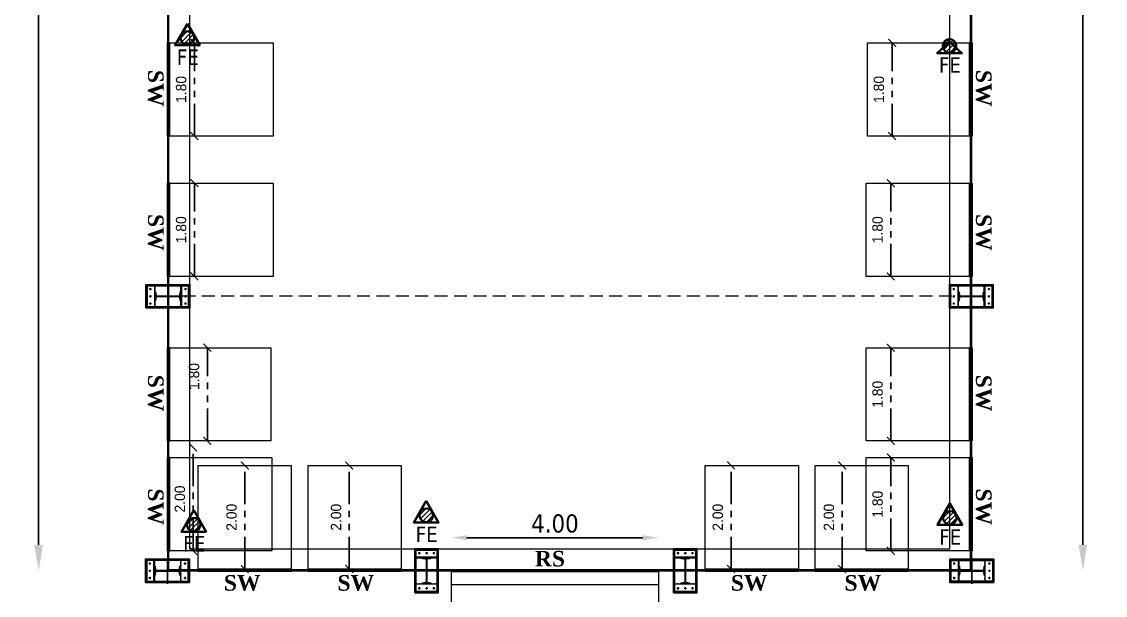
# Model space of a CAD drawing. Header units: metres. Extents: x -44 to 239, y -4 to 219.
# Drawn here: x 83.4 to 104.35, y 102.89 to 113.97 of the extents above; entities that cross this region are included whole.
import ezdxf

# ---------------------------------------------------------------- set-up
doc = ezdxf.new("R2010")
doc.units = ezdxf.units.M
doc.header["$MEASUREMENT"] = 0
for name, pattern in [('001- GROUND FLOOR PLAN$0$HIDDEN', [0.375, 0.25, -0.125]), ('CENTER', [2, 1.25, -0.25, 0.25, -0.25]), ('DASHDOT', [1, 0.5, -0.25, 0, -0.25]), ('PHANTOM2', [1.25, 0.625, -0.125, 0.125, -0.125, 0.125, -0.125])]:
    doc.linetypes.add(name, pattern=pattern)
for name, color, linetype in [('0 @ 1', 7, 'Continuous'), ('BLK_1_FLR_0_BLT_UP_AREA', 49, 'Continuous'), ('BLK_1_FLR_0_CARPET_AREA', 49, 'Continuous'), ('BLK_1_FLR_0_EXIT_WIDTH_DOOR', 232, 'Continuous'), ('BLK_1_FLR_0_EXIT_WIDTH_DOOR @ 1', 232, 'Continuous'), ('BLK_1_FLR_0_ROOM_1', 232, 'Continuous'), ('BOLT', 2, 'Continuous'), ('GRID', 8, 'DASHDOT'), ('S-_BEAM----_E-', 3, 'Continuous'), ('SLAB', 11, 'Continuous'), ('wall', 125, 'Continuous')]:
    doc.layers.add(name, color=color, linetype=linetype)
for name, color, linetype, lineweight in [('BLK_1_FLR_0_ROOM_1_LIGHT_VENTILATION_33', 232, 'Continuous', 0), ('BLK_1_FLR_0_ROOM_1_LIGHT_VENTILATION_34', 232, 'Continuous', 0), ('BLK_1_FLR_0_ROOM_1_LIGHT_VENTILATION_35', 232, 'Continuous', 0), ('BLK_1_FLR_0_ROOM_1_LIGHT_VENTILATION_36', 232, 'Continuous', 0), ('BLK_1_FLR_0_ROOM_1_LIGHT_VENTILATION_37', 232, 'Continuous', 0), ('BLK_1_FLR_0_ROOM_1_LIGHT_VENTILATION_38', 232, 'Continuous', 0), ('BLK_1_FLR_0_ROOM_1_LIGHT_VENTILATION_39', 232, 'Continuous', 0), ('BLK_1_FLR_0_ROOM_1_LIGHT_VENTILATION_40', 232, 'Continuous', 0), ('BLK_1_FLR_0_ROOM_1_LIGHT_VENTILATION_41', 232, 'Continuous', 0), ('BLK_1_FLR_0_ROOM_1_LIGHT_VENTILATION_42', 232, 'Continuous', 0), ('BLK_1_FLR_0_ROOM_1_LIGHT_VENTILATION_43', 232, 'Continuous', 0), ('BLK_1_FLR_0_ROOM_1_LIGHT_VENTILATION_44', 232, 'Continuous', 0), ('HATCH', 2, 'Continuous', 5), ('Title Block BORDER 1', 1, 'Continuous', 20)]:
    doc.layers.add(name, color=color, linetype=linetype, lineweight=lineweight)
doc.styles.add('CODE', font='tahoma.ttf')
doc.styles.add('grk', font='romantic.ttf')
doc.styles.add('USA TEXT', font='GOTHIC.TTF')
doc.dimstyles.new('1-100-ED', dxfattribs={"dimtxt": 0.2, "dimasz": 0.15, "dimexe": 0.18, "dimexo": 0.0625, "dimgap": 0.15, "dimtad": 1, "dimzin": 0, "dimdsep": 46, "dimtxsty": 'USA TEXT', "dimblk": 'ARCHTICK', "dimcen": 0.1, "dimse1": 1, "dimse2": 1, "dimclrd": 256, "dimclrt": 256, "dimadec": 0, "dimazin": 0, "dimtfac": 1, "dimtofl": 0, "dimtmove": 0, "dimatfit": 3, "dimldrblk": 'ARCHTICK', "dimfxl": 0, "dimtolj": 1, "dimtzin": 0, "dimarcsym": 0})
doc.dimstyles.new('OUTER', dxfattribs={"dimscale": 0, "dimtxt": 0.35, "dimasz": 0.3, "dimexe": 0.18, "dimexo": 0.0625, "dimgap": 0.09, "dimtad": 1, "dimzin": 0, "dimdsep": 46, "dimtxsty": 'CODE', "dimcen": 0.09, "dimse1": 1, "dimse2": 1, "dimclrd": 256, "dimclrt": 1, "dimadec": 0, "dimazin": 0, "dimtfac": 1, "dimtofl": 0, "dimtmove": 2, "dimatfit": 3, "dimfxl": 0, "dimtolj": 1, "dimtzin": 0, "dimarcsym": 0})
pattern_1 = [(45, (-62.729854, 81.3785), (-0.044194174, 0.044194174), [])]
pattern_2 = [(45, (-47.99864, 81.22736), (-0.044194174, 0.044194174), [])]
pattern_3 = [(45, (-62.607685, 71.98083), (-0.044194174, 0.044194174), [])]
pattern_4 = [(45, (-47.99222, 72.112486), (-0.044194174, 0.044194174), [])]
pattern_5 = [(45, (-58.113986, 72.162814), (-0.044194174, 0.044194174), [])]

# ---------------------------------------------------------------- blocks, each defined once
blk = doc.blocks.new('*D1123')
at = {"lineweight": -2, "ltscale": 2}
for p, q in [((83.732, 176.64), (83.732, 148.103)), ((83.732, 103.86), (83.732, 146.271))]:
    blk.add_line(p, q, dxfattribs=at)
at = {"ltscale": 2}
for points in [[(83.649, 176.64), (83.815, 176.64), (83.732, 177.14)], [(83.649, 103.86), (83.815, 103.86), (83.732, 103.36)]]:
    blk.add_solid(points, dxfattribs=at)
at = {"layer": 'Defpoints', "color": 0, "ltscale": 2}
for p in [(86.231, 177.14), (83.732, 103.36), (86.222, 103.36)]:
    blk.add_point(p, dxfattribs=at)
at = {"color": 1, "lineweight": 20, "ltscale": 2, "insert": (83.732, 147.187), "char_height": 0.5, "attachment_point": 5, "rotation": 90, "style": 'CODE'}
blk.add_mtext('\\A1;73.78', dxfattribs=at)
blk = doc.blocks.new('C22')
at = {"layer": 'HATCH'}
h = blk.add_hatch(dxfattribs=at)
h.set_pattern_fill('ANSI31', color=256, scale=0.05, angle=90, style=0)
h.set_pattern_definition([(135, (7543.3576457, -491.894777), (-0.004419417, -0.004419417), [])])
h.paths.add_polyline_path([(7543.849, -489.059), (7543.849, -489.459), (7543.859, -489.459), (7543.859, -489.059)])
h = blk.add_hatch(dxfattribs=at)
h.set_pattern_fill('ANSI31', color=256, scale=0.05, angle=90, style=0)
h.set_pattern_definition([(45, (7544.859917, -491.894777), (0.004419417, -0.004419417), [])])
h.paths.add_polyline_path([(7544.369, -489.059), (7544.369, -489.459), (7544.359, -489.459), (7544.359, -489.059)])
at = {"layer": 'wall'}
h = blk.add_hatch(dxfattribs=at)
h.set_pattern_fill('ANSI31', color=8, scale=0.001)
h.set_pattern_definition([(45, (7566.42643967, -541.30951344), (-8.838834765e-05, 8.838834765e-05), [])])
h.paths.add_polyline_path([(7544.109, -489.484), (7543.769, -489.484), (7543.769, -489.459), (7544.109, -489.459)])
h.paths.add_polyline_path([(7543.769, -489.484), (7543.684, -489.484), (7543.709, -489.459), (7543.769, -489.459)])
h.paths.add_polyline_path([(7544.449, -489.484), (7544.109, -489.484), (7544.109, -489.459), (7544.449, -489.459)])
h.paths.add_polyline_path([(7544.534, -489.484), (7544.449, -489.484), (7544.449, -489.459), (7544.509, -489.459)])
h.paths.add_polyline_path([(7544.534, -489.484), (7544.509, -489.459), (7544.509, -489.259), (7544.534, -489.259)])
h.paths.add_polyline_path([(7544.534, -489.259), (7544.509, -489.259), (7544.509, -489.059), (7544.534, -489.034)])
h.paths.add_polyline_path([(7544.509, -489.059), (7544.109, -489.059), (7544.109, -489.034), (7544.534, -489.034)])
h.paths.add_polyline_path([(7544.109, -489.059), (7543.709, -489.059), (7543.684, -489.034), (7544.109, -489.034)])
h.paths.add_polyline_path([(7543.709, -489.059), (7543.709, -489.134), (7543.684, -489.134), (7543.684, -489.034)])
h.paths.add_polyline_path([(7543.709, -489.259), (7543.684, -489.259), (7543.684, -489.134), (7543.709, -489.134)])
h.paths.add_polyline_path([(7543.709, -489.384), (7543.684, -489.384), (7543.684, -489.259), (7543.709, -489.259)])
h.paths.add_polyline_path([(7543.709, -489.459), (7543.684, -489.484), (7543.684, -489.384), (7543.709, -489.384)])
at = {"color": 4, "ltscale": 0.1}
blk.add_lwpolyline([(7543.684, -489.034), (7544.534, -489.034), (7544.534, -489.484), (7543.684, -489.484)], close=True, dxfattribs=at)
at = {"layer": 'BOLT'}
for centre in [(7543.769, -489.119), (7544.449, -489.119), (7543.769, -489.259), (7544.449, -489.259), (7543.769, -489.399), (7544.449, -489.399)]:
    blk.add_circle(centre, 0.011, dxfattribs=at)
at = {"layer": 'GRID', "linetype": 'CENTER', "ltscale": 10}
blk.add_line((7544.109, -489.502), (7544.109, -489.008), dxfattribs=at)
at = {"layer": 'HATCH'}
for p, q in [((7543.752, -489.119), (7543.785, -489.119)), ((7543.769, -489.102), (7543.769, -489.135)), ((7544.465, -489.119), (7544.432, -489.119)), ((7544.449, -489.102), (7544.449, -489.135)), ((7543.769, -489.242), (7543.769, -489.275)), ((7544.465, -489.259), (7544.432, -489.259)), ((7544.449, -489.242), (7544.449, -489.275)), ((7543.752, -489.399), (7543.785, -489.399)), ((7543.769, -489.415), (7543.769, -489.382)), ((7544.465, -489.399), (7544.432, -489.399)), ((7544.449, -489.415), (7544.449, -489.382))]:
    blk.add_line(p, q, dxfattribs=at)
at = {"layer": 'S-_BEAM----_E-'}
blk.add_lwpolyline([(7543.859, -489.349), (7543.859, -489.169), (7543.863, -489.169, -0.373885), (7543.871, -489.176), (7543.88, -489.239, 0.373885), (7543.897, -489.254), (7544.321, -489.254, 0.373885), (7544.338, -489.239), (7544.347, -489.176, -0.373885), (7544.355, -489.169), (7544.359, -489.169), (7544.359, -489.349), (7544.355, -489.349, -0.373885), (7544.347, -489.341), (7544.338, -489.278, 0.373885), (7544.321, -489.264), (7543.897, -489.264, 0.373885), (7543.88, -489.278), (7543.871, -489.341, -0.373885), (7543.863, -489.349)], format="xyb", close=True, dxfattribs=at)
at = {"layer": 'SLAB', "color": 8}
for p, q in [((7543.709, -489.059), (7543.684, -489.034)), ((7544.509, -489.059), (7544.534, -489.034)), ((7543.709, -489.459), (7543.684, -489.484)), ((7544.509, -489.459), (7544.534, -489.484))]:
    blk.add_line(p, q, dxfattribs=at)
blk.add_lwpolyline([(7544.534, -489.484), (7544.534, -489.034), (7543.684, -489.034), (7543.684, -489.484)], close=True, dxfattribs=at)
at = {"layer": 'Title Block BORDER 1'}
blk.add_lwpolyline([(7544.509, -489.459), (7544.509, -489.059), (7543.709, -489.059), (7543.709, -489.459)], close=True, dxfattribs=at)
for points in [[(7543.849, -489.059), (7543.849, -489.459)], [(7543.859, -489.459), (7543.859, -489.059)], [(7544.359, -489.459), (7544.359, -489.059)], [(7544.369, -489.059), (7544.369, -489.459)]]:
    blk.add_lwpolyline(points, dxfattribs=at)
blk = doc.blocks.new('*D1126')
at = {"lineweight": -2, "ltscale": 2}
blk.add_line((103.918, 160.174), (103.918, 103.859), dxfattribs=at)
at = {"ltscale": 2}
for points in [[(103.835, 160.174), (104.001, 160.174), (103.918, 160.674)], [(103.835, 103.859), (104.001, 103.859), (103.918, 103.359)]]:
    blk.add_solid(points, dxfattribs=at)
at = {"layer": 'Defpoints', "color": 0, "ltscale": 2}
for p in [(102.113, 160.674), (101.094, 103.359), (103.918, 103.359)]:
    blk.add_point(p, dxfattribs=at)
at = {"color": 1, "lineweight": 20, "ltscale": 2, "insert": (103.568, 132.016), "char_height": 0.5, "attachment_point": 5, "rotation": 90, "style": 'CODE'}
blk.add_mtext('\\A1;57.32', dxfattribs=at)
blk = doc.blocks.new('*D1127')
at = {"lineweight": -2, "ltscale": 2}
for p, q in [((86.722, 100.981), (93.107, 100.981)), ((101.271, 100.981), (94.886, 100.981))]:
    blk.add_line(p, q, dxfattribs=at)
at = {"ltscale": 2}
for points in [[(86.722, 101.064), (86.722, 100.898), (86.222, 100.981)], [(101.271, 101.064), (101.271, 100.898), (101.771, 100.981)]]:
    blk.add_solid(points, dxfattribs=at)
at = {"layer": 'Defpoints', "color": 0, "ltscale": 2}
for p in [(86.222, 105.714), (101.771, 105.514), (101.771, 100.981)]:
    blk.add_point(p, dxfattribs=at)
at = {"color": 1, "lineweight": 20, "ltscale": 2, "insert": (93.997, 100.981), "char_height": 0.5, "attachment_point": 5, "style": 'CODE'}
blk.add_mtext('\\A1;15.55', dxfattribs=at)
blk = doc.blocks.new('*D1134')
at = {"layer": 'BLK_1_FLR_0_EXIT_WIDTH_DOOR', "lineweight": -2}
blk.add_line((92.012, 103.999), (95.412, 103.999), dxfattribs=at)
at = {"layer": 'BLK_1_FLR_0_EXIT_WIDTH_DOOR'}
for points in [[(92.012, 104.049), (92.012, 103.949), (91.712, 103.999)], [(95.412, 104.049), (95.412, 103.949), (95.712, 103.999)]]:
    blk.add_solid(points, dxfattribs=at)
at = {"layer": 'Defpoints', "color": 0}
for p in [(95.712, 103.999), (91.712, 103.203), (95.712, 103.203)]:
    blk.add_point(p, dxfattribs=at)
at = {"layer": 'BLK_1_FLR_0_EXIT_WIDTH_DOOR', "color": 1, "insert": (93.712, 104.271), "char_height": 0.35, "attachment_point": 5, "style": 'CODE'}
blk.add_mtext('\\A1;4.00', dxfattribs=at)
blk = doc.blocks.new('_ArchTick')
at = {"color": 0, "linetype": 'ByBlock', "const_width": 0.15}
blk.add_lwpolyline([(-0.5, -0.5), (0.5, 0.5)], dxfattribs=at)
blk = doc.blocks.new('*D450')
at = {"layer": 'BLK_1_FLR_0_ROOM_1_LIGHT_VENTILATION_44', "linetype": 'PHANTOM2', "lineweight": -2}
blk.add_line((86.742, 111.757), (86.742, 113.557), dxfattribs=at)
at = {"layer": 'Defpoints', "color": 0}
for p in [(86.666, 113.557), (86.742, 113.557), (86.666, 111.757)]:
    blk.add_point(p, dxfattribs=at)
at = {"layer": 'BLK_1_FLR_0_ROOM_1_LIGHT_VENTILATION_44', "lineweight": -2, "xscale": 0.15, "yscale": 0.15, "zscale": 0.15}
for p, rotation in [((86.742, 113.557), 90), ((86.742, 111.757), 270)]:
    blk.add_blockref('_ArchTick', p, dxfattribs=dict(at, rotation=rotation))
at = {"layer": 'BLK_1_FLR_0_ROOM_1_LIGHT_VENTILATION_44', "insert": (86.487, 112.657), "char_height": 0.2, "attachment_point": 5, "rotation": 90, "style": 'USA TEXT'}
blk.add_mtext('\\A1;1.80', dxfattribs=at)
blk = doc.blocks.new('*D451')
at = {"layer": 'BLK_1_FLR_0_ROOM_1_LIGHT_VENTILATION_43', "linetype": 'PHANTOM2', "lineweight": -2}
blk.add_line((86.742, 109.047), (86.742, 110.847), dxfattribs=at)
at = {"layer": 'Defpoints', "color": 0}
for p in [(86.666, 110.847), (86.742, 110.847), (86.666, 109.047)]:
    blk.add_point(p, dxfattribs=at)
at = {"layer": 'BLK_1_FLR_0_ROOM_1_LIGHT_VENTILATION_43', "lineweight": -2, "xscale": 0.15, "yscale": 0.15, "zscale": 0.15}
for p, rotation in [((86.742, 110.847), 90), ((86.742, 109.047), 270)]:
    blk.add_blockref('_ArchTick', p, dxfattribs=dict(at, rotation=rotation))
at = {"layer": 'BLK_1_FLR_0_ROOM_1_LIGHT_VENTILATION_43', "insert": (86.487, 109.947), "char_height": 0.2, "attachment_point": 5, "rotation": 90, "style": 'USA TEXT'}
blk.add_mtext('\\A1;1.80', dxfattribs=at)
blk = doc.blocks.new('*D452')
at = {"layer": 'BLK_1_FLR_0_ROOM_1_LIGHT_VENTILATION_42', "linetype": 'PHANTOM2', "lineweight": -2}
blk.add_line((86.993, 105.869), (86.993, 107.669), dxfattribs=at)
at = {"layer": 'Defpoints', "color": 0}
for p in [(86.623, 107.669), (86.993, 107.669), (86.623, 105.869)]:
    blk.add_point(p, dxfattribs=at)
at = {"layer": 'BLK_1_FLR_0_ROOM_1_LIGHT_VENTILATION_42', "lineweight": -2, "xscale": 0.15, "yscale": 0.15, "zscale": 0.15}
for p, rotation in [((86.993, 107.669), 90), ((86.993, 105.869), 270)]:
    blk.add_blockref('_ArchTick', p, dxfattribs=dict(at, rotation=rotation))
at = {"layer": 'BLK_1_FLR_0_ROOM_1_LIGHT_VENTILATION_42', "insert": (86.738, 107.113), "char_height": 0.2, "attachment_point": 5, "rotation": 90, "style": 'USA TEXT'}
blk.add_mtext('\\A1;1.80', dxfattribs=at)
blk = doc.blocks.new('*D453')
at = {"layer": 'BLK_1_FLR_0_ROOM_1_LIGHT_VENTILATION_41', "linetype": 'PHANTOM2', "lineweight": -2}
blk.add_line((86.717, 103.746), (86.717, 105.746), dxfattribs=at)
at = {"layer": 'Defpoints', "color": 0}
for p in [(86.641, 105.746), (86.717, 105.746), (86.641, 103.746)]:
    blk.add_point(p, dxfattribs=at)
at = {"layer": 'BLK_1_FLR_0_ROOM_1_LIGHT_VENTILATION_41', "lineweight": -2, "xscale": 0.15, "yscale": 0.15, "zscale": 0.15}
for p, rotation in [((86.717, 105.746), 90), ((86.717, 103.746), 270)]:
    blk.add_blockref('_ArchTick', p, dxfattribs=dict(at, rotation=rotation))
at = {"layer": 'BLK_1_FLR_0_ROOM_1_LIGHT_VENTILATION_41', "insert": (86.462, 104.746), "char_height": 0.2, "attachment_point": 5, "rotation": 90, "style": 'USA TEXT'}
blk.add_mtext('\\A1;2.00', dxfattribs=at)
blk = doc.blocks.new('*D454')
at = {"layer": 'BLK_1_FLR_0_ROOM_1_LIGHT_VENTILATION_40', "linetype": 'PHANTOM2', "lineweight": -2}
blk.add_line((87.717, 103.394), (87.717, 105.394), dxfattribs=at)
at = {"layer": 'Defpoints', "color": 0}
for p in [(87.018, 105.394), (87.717, 105.394), (87.018, 103.394)]:
    blk.add_point(p, dxfattribs=at)
at = {"layer": 'BLK_1_FLR_0_ROOM_1_LIGHT_VENTILATION_40', "lineweight": -2, "xscale": 0.15, "yscale": 0.15, "zscale": 0.15}
for p, rotation in [((87.717, 105.394), 90), ((87.717, 103.394), 270)]:
    blk.add_blockref('_ArchTick', p, dxfattribs=dict(at, rotation=rotation))
at = {"layer": 'BLK_1_FLR_0_ROOM_1_LIGHT_VENTILATION_40', "insert": (87.461, 104.394), "char_height": 0.2, "attachment_point": 5, "rotation": 90, "style": 'USA TEXT'}
blk.add_mtext('\\A1;2.00', dxfattribs=at)
blk = doc.blocks.new('*D455')
at = {"layer": 'BLK_1_FLR_0_ROOM_1_LIGHT_VENTILATION_39', "linetype": 'PHANTOM2', "lineweight": -2}
blk.add_line((89.737, 103.394), (89.737, 105.394), dxfattribs=at)
at = {"layer": 'Defpoints', "color": 0}
for p in [(89.141, 105.394), (89.737, 105.394), (89.141, 103.394)]:
    blk.add_point(p, dxfattribs=at)
at = {"layer": 'BLK_1_FLR_0_ROOM_1_LIGHT_VENTILATION_39', "lineweight": -2, "xscale": 0.15, "yscale": 0.15, "zscale": 0.15}
for p, rotation in [((89.737, 105.394), 90), ((89.737, 103.394), 270)]:
    blk.add_blockref('_ArchTick', p, dxfattribs=dict(at, rotation=rotation))
at = {"layer": 'BLK_1_FLR_0_ROOM_1_LIGHT_VENTILATION_39', "insert": (89.482, 104.394), "char_height": 0.2, "attachment_point": 5, "rotation": 90, "style": 'USA TEXT'}
blk.add_mtext('\\A1;2.00', dxfattribs=at)
blk = doc.blocks.new('*D394')
at = {"layer": 'BLK_1_FLR_0_ROOM_1_LIGHT_VENTILATION_38', "linetype": 'PHANTOM2', "lineweight": -2}
blk.add_line((97.116, 103.394), (97.116, 105.394), dxfattribs=at)
at = {"layer": 'Defpoints', "color": 0}
for p in [(96.819, 105.394), (97.116, 105.394), (96.819, 103.394)]:
    blk.add_point(p, dxfattribs=at)
at = {"layer": 'BLK_1_FLR_0_ROOM_1_LIGHT_VENTILATION_38', "lineweight": -2, "xscale": 0.15, "yscale": 0.15, "zscale": 0.15}
for p, rotation in [((97.116, 105.394), 90), ((97.116, 103.394), 270)]:
    blk.add_blockref('_ArchTick', p, dxfattribs=dict(at, rotation=rotation))
at = {"layer": 'BLK_1_FLR_0_ROOM_1_LIGHT_VENTILATION_38', "insert": (96.861, 104.394), "char_height": 0.2, "attachment_point": 5, "rotation": 90, "style": 'USA TEXT'}
blk.add_mtext('\\A1;2.00', dxfattribs=at)
blk = doc.blocks.new('*D395')
at = {"layer": 'BLK_1_FLR_0_ROOM_1_LIGHT_VENTILATION_37', "linetype": 'PHANTOM2', "lineweight": -2}
blk.add_line((99.264, 103.394), (99.264, 105.394), dxfattribs=at)
at = {"layer": 'Defpoints', "color": 0}
for p in [(98.942, 105.394), (99.264, 105.394), (98.942, 103.394)]:
    blk.add_point(p, dxfattribs=at)
at = {"layer": 'BLK_1_FLR_0_ROOM_1_LIGHT_VENTILATION_37', "lineweight": -2, "xscale": 0.15, "yscale": 0.15, "zscale": 0.15}
for p, rotation in [((99.264, 105.394), 90), ((99.264, 103.394), 270)]:
    blk.add_blockref('_ArchTick', p, dxfattribs=dict(at, rotation=rotation))
at = {"layer": 'BLK_1_FLR_0_ROOM_1_LIGHT_VENTILATION_37', "insert": (99.009, 104.394), "char_height": 0.2, "attachment_point": 5, "rotation": 90, "style": 'USA TEXT'}
blk.add_mtext('\\A1;2.00', dxfattribs=at)
blk = doc.blocks.new('*D396')
at = {"layer": 'BLK_1_FLR_0_ROOM_1_LIGHT_VENTILATION_36', "linetype": 'PHANTOM2', "lineweight": -2}
blk.add_line((100.205, 103.746), (100.205, 105.546), dxfattribs=at)
at = {"layer": 'Defpoints', "color": 0}
for p in [(100.129, 105.546), (100.205, 105.546), (100.129, 103.746)]:
    blk.add_point(p, dxfattribs=at)
at = {"layer": 'BLK_1_FLR_0_ROOM_1_LIGHT_VENTILATION_36', "lineweight": -2, "xscale": 0.15, "yscale": 0.15, "zscale": 0.15}
for p, rotation in [((100.205, 105.546), 90), ((100.205, 103.746), 270)]:
    blk.add_blockref('_ArchTick', p, dxfattribs=dict(at, rotation=rotation))
at = {"layer": 'BLK_1_FLR_0_ROOM_1_LIGHT_VENTILATION_36', "insert": (99.95, 104.646), "char_height": 0.2, "attachment_point": 5, "rotation": 90, "style": 'USA TEXT'}
blk.add_mtext('\\A1;1.80', dxfattribs=at)
blk = doc.blocks.new('*D397')
at = {"layer": 'BLK_1_FLR_0_ROOM_1_LIGHT_VENTILATION_35', "linetype": 'PHANTOM2', "lineweight": -2}
blk.add_line((100.205, 105.869), (100.205, 107.669), dxfattribs=at)
at = {"layer": 'Defpoints', "color": 0}
for p in [(100.129, 107.669), (100.205, 107.669), (100.129, 105.869)]:
    blk.add_point(p, dxfattribs=at)
at = {"layer": 'BLK_1_FLR_0_ROOM_1_LIGHT_VENTILATION_35', "lineweight": -2, "xscale": 0.15, "yscale": 0.15, "zscale": 0.15}
for p, rotation in [((100.205, 107.669), 90), ((100.205, 105.869), 270)]:
    blk.add_blockref('_ArchTick', p, dxfattribs=dict(at, rotation=rotation))
at = {"layer": 'BLK_1_FLR_0_ROOM_1_LIGHT_VENTILATION_35', "insert": (99.95, 106.769), "char_height": 0.2, "attachment_point": 5, "rotation": 90, "style": 'USA TEXT'}
blk.add_mtext('\\A1;1.80', dxfattribs=at)
blk = doc.blocks.new('*D398')
at = {"layer": 'BLK_1_FLR_0_ROOM_1_LIGHT_VENTILATION_34', "linetype": 'PHANTOM2', "lineweight": -2}
blk.add_line((100.205, 109.047), (100.205, 110.847), dxfattribs=at)
at = {"layer": 'Defpoints', "color": 0}
for p in [(100.129, 110.847), (100.205, 110.847), (100.129, 109.047)]:
    blk.add_point(p, dxfattribs=at)
at = {"layer": 'BLK_1_FLR_0_ROOM_1_LIGHT_VENTILATION_34', "lineweight": -2, "xscale": 0.15, "yscale": 0.15, "zscale": 0.15}
for p, rotation in [((100.205, 110.847), 90), ((100.205, 109.047), 270)]:
    blk.add_blockref('_ArchTick', p, dxfattribs=dict(at, rotation=rotation))
at = {"layer": 'BLK_1_FLR_0_ROOM_1_LIGHT_VENTILATION_34', "insert": (99.95, 109.947), "char_height": 0.2, "attachment_point": 5, "rotation": 90, "style": 'USA TEXT'}
blk.add_mtext('\\A1;1.80', dxfattribs=at)
blk = doc.blocks.new('*D399')
at = {"layer": 'BLK_1_FLR_0_ROOM_1_LIGHT_VENTILATION_33', "linetype": 'PHANTOM2', "lineweight": -2}
blk.add_line((100.23, 111.757), (100.23, 113.557), dxfattribs=at)
at = {"layer": 'Defpoints', "color": 0}
for p in [(100.154, 113.557), (100.23, 113.557), (100.154, 111.757)]:
    blk.add_point(p, dxfattribs=at)
at = {"layer": 'BLK_1_FLR_0_ROOM_1_LIGHT_VENTILATION_33', "lineweight": -2, "xscale": 0.15, "yscale": 0.15, "zscale": 0.15}
for p, rotation in [((100.23, 113.557), 90), ((100.23, 111.757), 270)]:
    blk.add_blockref('_ArchTick', p, dxfattribs=dict(at, rotation=rotation))
at = {"layer": 'BLK_1_FLR_0_ROOM_1_LIGHT_VENTILATION_33', "insert": (99.975, 112.657), "char_height": 0.2, "attachment_point": 5, "rotation": 90, "style": 'USA TEXT'}
blk.add_mtext('\\A1;1.80', dxfattribs=at)

msp = doc.modelspace()

# ---------------------------------------------------------------- hatches: boundary and pattern name
at = {"lineweight": 25}
h = msp.add_hatch(dxfattribs=at)
h.set_pattern_fill('ANSI31', color=256, scale=0.5)
h.set_pattern_definition(pattern_1)
h.paths.add_polyline_path([(86.47678, 113.64902, 1), (86.73906, 113.64902, 1)])
h = msp.add_hatch(dxfattribs=at)
h.set_pattern_fill('ANSI31', color=256, scale=0.5)
h.set_pattern_definition(pattern_1)
h.paths.add_polyline_path([(86.47678, 113.64902, 1), (86.73906, 113.64902, 1)])
h = msp.add_hatch(dxfattribs=at)
h.set_pattern_fill('ANSI31', color=256, scale=0.5)
h.set_pattern_definition(pattern_2)
h.paths.add_polyline_path([(101.208, 113.49788, 1), (101.47028, 113.49788, 1)])
h = msp.add_hatch(dxfattribs=at)
h.set_pattern_fill('ANSI31', color=256, scale=0.5)
h.set_pattern_definition(pattern_2)
h.paths.add_polyline_path([(101.208, 113.49788, 1), (101.47028, 113.49788, 1)])
h = msp.add_hatch(dxfattribs=at)
h.set_pattern_fill('ANSI31', color=256, scale=0.5)
h.set_pattern_definition(pattern_5)
h.paths.add_polyline_path([(91.09265, 104.43333, 1), (91.35493, 104.43333, 1)])
h = msp.add_hatch(dxfattribs=at)
h.set_pattern_fill('ANSI31', color=256, scale=0.5)
h.set_pattern_definition(pattern_5)
h.paths.add_polyline_path([(91.09265, 104.43333, 1), (91.35493, 104.43333, 1)])
h = msp.add_hatch(dxfattribs=at)
h.set_pattern_fill('ANSI31', color=256, scale=0.5)
h.set_pattern_definition(pattern_3)
h.paths.add_polyline_path([(86.59895, 104.25135, 1), (86.86123, 104.25135, 1)])
h = msp.add_hatch(dxfattribs=at)
h.set_pattern_fill('ANSI31', color=256, scale=0.5)
h.set_pattern_definition(pattern_3)
h.paths.add_polyline_path([(86.59895, 104.25135, 1), (86.86123, 104.25135, 1)])
h = msp.add_hatch(dxfattribs=at)
h.set_pattern_fill('ANSI31', color=256, scale=0.5)
h.set_pattern_definition(pattern_4)
h.paths.add_polyline_path([(101.21442, 104.383, 1), (101.47669, 104.383, 1)])
h = msp.add_hatch(dxfattribs=at)
h.set_pattern_fill('ANSI31', color=256, scale=0.5)
h.set_pattern_definition(pattern_4)
h.paths.add_polyline_path([(101.21442, 104.383, 1), (101.47669, 104.383, 1)])

# ---------------------------------------------------------------- linework, layer by layer
at = {"color": 1, "linetype": '001- GROUND FLOOR PLAN$0$HIDDEN', "lineweight": 20}
msp.add_line((101.76185, 108.66143), (86.14589, 108.66128), dxfattribs=at)
at = {"lineweight": 20}
msp.add_line((95.71155, 103.08762), (91.71155, 103.08762), dxfattribs=at)
at = {"lineweight": 35}
for points in [[(86.60792, 113.92585), (86.36817, 113.5106), (86.84767, 113.5106)], [(86.60792, 113.92585), (86.36817, 113.5106), (86.84767, 113.5106)], [(101.33914, 113.57471), (101.09939, 113.35946), (101.57888, 113.35946)], [(101.33914, 113.57471), (101.09939, 113.35946), (101.57888, 113.35946)], [(91.22379, 104.71016), (90.98404, 104.29491), (91.46354, 104.29491)], [(91.22379, 104.71016), (90.98404, 104.29491), (91.46354, 104.29491)], [(101.34556, 104.65984), (101.10581, 104.24458), (101.5853, 104.24458)], [(101.34556, 104.65984), (101.10581, 104.24458), (101.5853, 104.24458)], [(86.73009, 104.52818), (86.49034, 104.11293), (86.96984, 104.11293)], [(86.73009, 104.52818), (86.49034, 104.11293), (86.96984, 104.11293)]]:
    msp.add_lwpolyline(points, close=True, dxfattribs=at)
at = {"lineweight": 20, "ltscale": 2}
for points in [[(86.26488, 111.75663), (86.26488, 113.55663), (86.21488, 113.55663), (86.21488, 111.75663)], [(101.72787, 111.75663), (101.72787, 113.55663), (101.77787, 113.55663), (101.77787, 111.75663)], [(86.26488, 109.04697), (86.26488, 110.84697), (86.21488, 110.84697), (86.21488, 109.04697)], [(101.72787, 109.04697), (101.72787, 110.84697), (101.77787, 110.84697), (101.77787, 109.04697)], [(86.26488, 105.86861), (86.26488, 107.66861), (86.21488, 107.66861), (86.21488, 105.86861)], [(101.72787, 105.86861), (101.72787, 107.66861), (101.77787, 107.66861), (101.77787, 105.86861)], [(86.26488, 103.74579), (86.26488, 105.54579), (86.21488, 105.54579), (86.21488, 103.74579)], [(101.72787, 103.74579), (101.72787, 105.54579), (101.77787, 105.54579), (101.77787, 103.74579)], [(86.81651, 103.39417), (88.61651, 103.39417), (88.61651, 103.34417), (86.81651, 103.34417)], [(88.93932, 103.39417), (90.73932, 103.39417), (90.73932, 103.34417), (88.93932, 103.34417)], [(95.71155, 103.38276), (95.71155, 103.33762), (91.71155, 103.33762), (91.71155, 103.38276)], [(96.61769, 103.39417), (98.41769, 103.39417), (98.41769, 103.34417), (96.61769, 103.34417)], [(98.74051, 103.39417), (100.54051, 103.39417), (100.54051, 103.34417), (98.74051, 103.34417)]]:
    msp.add_lwpolyline(points, close=True, dxfattribs=at)
at = {"lineweight": 20}
msp.add_lwpolyline([(95.71155, 103.33762), (95.71155, 101.83762), (91.71155, 101.83762), (91.71155, 103.35208)], dxfattribs=at)
at = {"lineweight": 35}
for centre in [(86.60792, 113.64902), (86.60792, 113.64902), (101.33914, 113.49788), (101.33914, 113.49788), (91.22379, 104.43333), (91.22379, 104.43333), (86.73009, 104.25135), (86.73009, 104.25135), (101.34556, 104.383), (101.34556, 104.383)]:
    msp.add_circle(centre, 0.13114, dxfattribs=at)
at = {"layer": 'BLK_1_FLR_0_BLT_UP_AREA', "color": 49, "lineweight": 20}
msp.add_lwpolyline([(121.90096, 160.67422), (121.90096, 177.14034), (86.23096, 177.14025), (86.22179, 103.36025), (101.77096, 103.35854), (101.77102, 160.67422)], close=True, dxfattribs=at)
at = {"layer": 'BLK_1_FLR_0_CARPET_AREA', "color": 49, "lineweight": 20}
msp.add_lwpolyline([(121.47557, 161.09863), (121.47557, 176.71397), (86.6563, 176.71388), (86.64724, 103.78461), (101.34557, 103.783), (101.34563, 161.09863)], close=True, dxfattribs=at)
at = {"layer": 'BLK_1_FLR_0_ROOM_1', "lineweight": 20}
msp.add_lwpolyline([(121.87837, 160.69416), (121.8784, 177.10634), (86.24887, 177.10631), (86.23978, 103.38359), (101.74399, 103.38192), (101.74405, 160.69416)], close=True, dxfattribs=at)
at = {"layer": 'BLK_1_FLR_0_ROOM_1_LIGHT_VENTILATION_33', "color": 2}
msp.add_lwpolyline([(99.75287, 113.55663), (101.75287, 113.55663), (101.75287, 111.75663), (99.75287, 111.75663)], close=True, dxfattribs=at)
at = {"layer": 'BLK_1_FLR_0_ROOM_1_LIGHT_VENTILATION_34', "color": 2}
msp.add_lwpolyline([(99.72787, 110.84697), (101.72787, 110.84697), (101.72787, 109.04697), (99.72787, 109.04697)], close=True, dxfattribs=at)
at = {"layer": 'BLK_1_FLR_0_ROOM_1_LIGHT_VENTILATION_35', "color": 2}
msp.add_lwpolyline([(99.72787, 107.66861), (101.72787, 107.66861), (101.72787, 105.86861), (99.72787, 105.86861)], close=True, dxfattribs=at)
at = {"layer": 'BLK_1_FLR_0_ROOM_1_LIGHT_VENTILATION_36', "color": 2}
msp.add_lwpolyline([(99.72787, 105.54579), (101.72787, 105.54579), (101.72787, 103.74579), (99.72787, 103.74579)], close=True, dxfattribs=at)
at = {"layer": 'BLK_1_FLR_0_ROOM_1_LIGHT_VENTILATION_37', "color": 2}
msp.add_lwpolyline([(98.74051, 105.39417), (100.54051, 105.39417), (100.54051, 103.39417), (98.74051, 103.39417)], close=True, dxfattribs=at)
at = {"layer": 'BLK_1_FLR_0_ROOM_1_LIGHT_VENTILATION_38', "color": 2}
msp.add_lwpolyline([(96.61769, 105.39417), (98.41769, 105.39417), (98.41769, 103.39417), (96.61769, 103.39417)], close=True, dxfattribs=at)
at = {"layer": 'BLK_1_FLR_0_ROOM_1_LIGHT_VENTILATION_39', "color": 2}
msp.add_lwpolyline([(88.93932, 105.39417), (90.73932, 105.39417), (90.73932, 103.39417), (88.93932, 103.39417)], close=True, dxfattribs=at)
at = {"layer": 'BLK_1_FLR_0_ROOM_1_LIGHT_VENTILATION_40', "color": 2}
msp.add_lwpolyline([(86.81651, 105.39417), (88.61651, 105.39417), (88.61651, 103.39417), (86.81651, 103.39417)], close=True, dxfattribs=at)
at = {"layer": 'BLK_1_FLR_0_ROOM_1_LIGHT_VENTILATION_41', "color": 2}
msp.add_lwpolyline([(86.23988, 105.54579), (88.23988, 105.54579), (88.23988, 103.74579), (86.23988, 103.74579)], close=True, dxfattribs=at)
at = {"layer": 'BLK_1_FLR_0_ROOM_1_LIGHT_VENTILATION_42', "color": 2}
msp.add_lwpolyline([(86.22211, 107.66861), (88.22211, 107.66861), (88.22211, 105.86861), (86.22211, 105.86861)], close=True, dxfattribs=at)
at = {"layer": 'BLK_1_FLR_0_ROOM_1_LIGHT_VENTILATION_43', "color": 2}
msp.add_lwpolyline([(86.26488, 110.84697), (88.26488, 110.84697), (88.26488, 109.04697), (86.26488, 109.04697)], close=True, dxfattribs=at)
at = {"layer": 'BLK_1_FLR_0_ROOM_1_LIGHT_VENTILATION_44', "color": 2}
msp.add_lwpolyline([(86.26488, 113.55663), (88.26488, 113.55663), (88.26488, 111.75663), (86.26488, 111.75663)], close=True, dxfattribs=at)

# ---------------------------------------------------------------- block references
at = {"lineweight": 20}
msp.add_blockref('C22', (-7457.87788, 597.92007), dxfattribs=at)
at = {"lineweight": 20, "xscale": -1}
msp.add_blockref('C22', (7645.87063, 597.92007), dxfattribs=at)
for p, rotation in [((580.49079, -7440.7486), 270), ((585.49079, -7440.7486), 270), ((-7442.33783, -385.8984), 180)]:
    msp.add_blockref('C22', p, dxfattribs=dict(at, rotation=rotation))
at = {"lineweight": 20, "rotation": 180}
msp.add_blockref('C22', (7630.33058, -385.8984), dxfattribs=at)

# ---------------------------------------------------------------- texts
at = {"lineweight": 35, "style": 'CODE'}
for p in [(86.40362, 113.1298), (101.13483, 112.97866), (101.13483, 112.97866), (91.01949, 103.91412), (91.01949, 103.91412), (101.14125, 103.86379), (101.14125, 103.86379), (86.52579, 103.73213), (86.52579, 103.73213)]:
    msp.add_text('FE', height=0.3, dxfattribs=at).set_placement(p)
at = {"lineweight": 20, "char_height": 0.3014505, "attachment_point": 5, "rotation": 270, "style": 'grk'}
for insert in [(85.99397, 112.68035), (101.99878, 112.68035), (85.99397, 109.89701), (101.99878, 109.89701), (85.99397, 106.79232), (101.99878, 106.79232), (85.99397, 104.59582), (101.99878, 104.59582)]:
    msp.add_mtext('\\A1;{\\fTimes New Roman|b1|i0|c0|p18;SW}', dxfattribs=dict(at, insert=insert))
at = {"lineweight": 20, "char_height": 0.3014505, "attachment_point": 5, "style": 'grk'}
for s, insert in [('\\A1;{\\fTimes New Roman|b1|i0|c0|p18;RS}', (93.61606, 103.59171)), ('\\A1;{\\fTimes New Roman|b1|i0|c0|p18;SW}', (87.66654, 103.12326)), ('\\A1;{\\fTimes New Roman|b1|i0|c0|p18;SW}', (89.86304, 103.12326)), ('\\A1;{\\fTimes New Roman|b1|i0|c0|p18;SW}', (97.46772, 103.12326)), ('\\A1;{\\fTimes New Roman|b1|i0|c0|p18;SW}', (99.66422, 103.12326))]:
    msp.add_mtext(s, dxfattribs=dict(at, insert=insert))

# ---------------------------------------------------------------- dimensions: what is measured, and where the dimension line sits
at = {"layer": '0 @ 1', "color": 7, "lineweight": 20, "ltscale": 2}
dim = msp.add_linear_dim(base=(83.73186, 103.36025), p1=(86.23096, 177.14025), p2=(86.22179, 103.36025), angle=90, dimstyle='OUTER', override={"dimscale": 1, "dimtxt": 0.5, "dimasz": 0.5, "dimtad": 3, "dimtix": 0, "dimtofl": 0, "dimtmove": 2, "dimatfit": 3}, dxfattribs=at)
dim.commit()
dim.dimension.update_dxf_attribs({"geometry": '*D1123', "text_midpoint": (83.73186, 147.18725), "dimtype": 128})
dim = msp.add_linear_dim(base=(103.91811, 103.35861), p1=(102.1128, 160.67422), p2=(101.09367, 103.35861), angle=90, dimstyle='OUTER', override={"dimscale": 1, "dimtxt": 0.5, "dimasz": 0.5, "dimtad": 3, "dimtix": 0, "dimtofl": 0, "dimtmove": 2, "dimatfit": 3}, dxfattribs=at)
dim.commit()
dim.dimension.update_dxf_attribs({"geometry": '*D1126', "text_midpoint": (103.5677, 132.01642)})
dim = msp.add_linear_dim(base=(101.77096, 100.98115), p1=(86.22209, 105.7137), p2=(101.77096, 105.51369), dimstyle='OUTER', override={"dimscale": 1, "dimtxt": 0.5, "dimasz": 0.5, "dimtad": 3, "dimtix": 0, "dimtofl": 0, "dimtmove": 2, "dimatfit": 3}, dxfattribs=at)
dim.commit()
dim.dimension.update_dxf_attribs({"geometry": '*D1127', "text_midpoint": (93.99652, 100.98115), "dimtype": 128})
at = {"layer": 'BLK_1_FLR_0_EXIT_WIDTH_DOOR @ 1'}
dim = msp.add_linear_dim(base=(95.71155, 103.99931), p1=(91.71155, 103.20252), p2=(95.71155, 103.20252), dimstyle='OUTER', override={"dimscale": 1, "dimtix": 0, "dimtofl": 0, "dimtmove": 2, "dimatfit": 3}, dxfattribs=at)
dim.commit()
dim.dimension.update_dxf_attribs({"geometry": '*D1134', "text_midpoint": (93.71155, 104.27148)})
at = {"layer": 'BLK_1_FLR_0_ROOM_1_LIGHT_VENTILATION_33', "color": 232}
dim = msp.add_linear_dim(base=(100.23024, 113.55663), p1=(100.15406, 111.75663), p2=(100.15406, 113.55663), angle=270, dimstyle='1-100-ED', override={"dimfxl": 75, "dimarcsym": 2}, dxfattribs=at)
dim.commit()
dim.dimension.update_dxf_attribs({"geometry": '*D399', "text_midpoint": (99.97521, 112.65663)})
at = {"layer": 'BLK_1_FLR_0_ROOM_1_LIGHT_VENTILATION_34', "color": 232}
dim = msp.add_linear_dim(base=(100.20524, 110.84697), p1=(100.12906, 109.04697), p2=(100.12906, 110.84697), angle=270, dimstyle='1-100-ED', override={"dimfxl": 75, "dimarcsym": 2}, dxfattribs=at)
dim.commit()
dim.dimension.update_dxf_attribs({"geometry": '*D398', "text_midpoint": (99.95021, 109.94697)})
at = {"layer": 'BLK_1_FLR_0_ROOM_1_LIGHT_VENTILATION_35', "color": 232}
dim = msp.add_linear_dim(base=(100.20524, 107.66861), p1=(100.12906, 105.86861), p2=(100.12906, 107.66861), angle=270, dimstyle='1-100-ED', override={"dimfxl": 75, "dimarcsym": 2}, dxfattribs=at)
dim.commit()
dim.dimension.update_dxf_attribs({"geometry": '*D397', "text_midpoint": (99.95021, 106.76861)})
at = {"layer": 'BLK_1_FLR_0_ROOM_1_LIGHT_VENTILATION_36', "color": 232}
dim = msp.add_linear_dim(base=(100.20524, 105.54579), p1=(100.12906, 103.74579), p2=(100.12906, 105.54579), angle=270, dimstyle='1-100-ED', override={"dimfxl": 75, "dimarcsym": 2}, dxfattribs=at)
dim.commit()
dim.dimension.update_dxf_attribs({"geometry": '*D396', "text_midpoint": (99.95021, 104.64579)})
at = {"layer": 'BLK_1_FLR_0_ROOM_1_LIGHT_VENTILATION_37', "color": 232}
dim = msp.add_linear_dim(base=(99.26376, 105.39417), p1=(98.9417, 103.39417), p2=(98.9417, 105.39417), angle=270, dimstyle='1-100-ED', override={"dimfxl": 75, "dimarcsym": 2}, dxfattribs=at)
dim.commit()
dim.dimension.update_dxf_attribs({"geometry": '*D395', "text_midpoint": (99.00873, 104.39417)})
at = {"layer": 'BLK_1_FLR_0_ROOM_1_LIGHT_VENTILATION_38', "color": 232}
dim = msp.add_linear_dim(base=(97.11588, 105.39417), p1=(96.81888, 103.39417), p2=(96.81888, 105.39417), angle=270, dimstyle='1-100-ED', override={"dimfxl": 75, "dimarcsym": 2}, dxfattribs=at)
dim.commit()
dim.dimension.update_dxf_attribs({"geometry": '*D394', "text_midpoint": (96.86085, 104.39417)})
at = {"layer": 'BLK_1_FLR_0_ROOM_1_LIGHT_VENTILATION_39', "color": 232}
dim = msp.add_linear_dim(base=(89.73654, 105.39417), p1=(89.14052, 103.39417), p2=(89.14052, 105.39417), angle=270, dimstyle='1-100-ED', override={"dimfxl": 75, "dimarcsym": 2}, dxfattribs=at)
dim.commit()
dim.dimension.update_dxf_attribs({"geometry": '*D455', "text_midpoint": (89.73654, 104.39417), "dimtype": 160})
at = {"layer": 'BLK_1_FLR_0_ROOM_1_LIGHT_VENTILATION_40', "color": 232}
dim = msp.add_linear_dim(base=(87.71651, 105.39417), p1=(87.0177, 103.39417), p2=(87.0177, 105.39417), angle=270, dimstyle='1-100-ED', override={"dimfxl": 75, "dimarcsym": 2}, dxfattribs=at)
dim.commit()
dim.dimension.update_dxf_attribs({"geometry": '*D454', "text_midpoint": (87.46147, 104.39417)})
at = {"layer": 'BLK_1_FLR_0_ROOM_1_LIGHT_VENTILATION_41', "color": 232}
dim = msp.add_linear_dim(base=(86.71726, 105.74579), p1=(86.64108, 103.74579), p2=(86.64108, 105.74579), angle=270, dimstyle='1-100-ED', override={"dimfxl": 75, "dimarcsym": 2}, dxfattribs=at)
dim.commit()
dim.dimension.update_dxf_attribs({"geometry": '*D453', "text_midpoint": (86.46223, 104.74579)})
at = {"layer": 'BLK_1_FLR_0_ROOM_1_LIGHT_VENTILATION_42', "color": 232}
dim = msp.add_linear_dim(base=(86.99289, 107.66861), p1=(86.6233, 105.86861), p2=(86.6233, 107.66861), angle=270, dimstyle='1-100-ED', override={"dimfxl": 75, "dimarcsym": 2}, dxfattribs=at)
dim.commit()
dim.dimension.update_dxf_attribs({"geometry": '*D452', "text_midpoint": (86.99289, 107.11263), "dimtype": 160})
at = {"layer": 'BLK_1_FLR_0_ROOM_1_LIGHT_VENTILATION_43', "color": 232}
dim = msp.add_linear_dim(base=(86.74226, 110.84697), p1=(86.66608, 109.04697), p2=(86.66608, 110.84697), angle=270, dimstyle='1-100-ED', override={"dimfxl": 75, "dimarcsym": 2}, dxfattribs=at)
dim.commit()
dim.dimension.update_dxf_attribs({"geometry": '*D451', "text_midpoint": (86.48723, 109.94697)})
at = {"layer": 'BLK_1_FLR_0_ROOM_1_LIGHT_VENTILATION_44', "color": 232}
dim = msp.add_linear_dim(base=(86.74226, 113.55663), p1=(86.66608, 111.75663), p2=(86.66608, 113.55663), angle=270, dimstyle='1-100-ED', override={"dimfxl": 75, "dimarcsym": 2}, dxfattribs=at)
dim.commit()
dim.dimension.update_dxf_attribs({"geometry": '*D450', "text_midpoint": (86.48723, 112.65663)})

doc.saveas('drawing.dxf')
